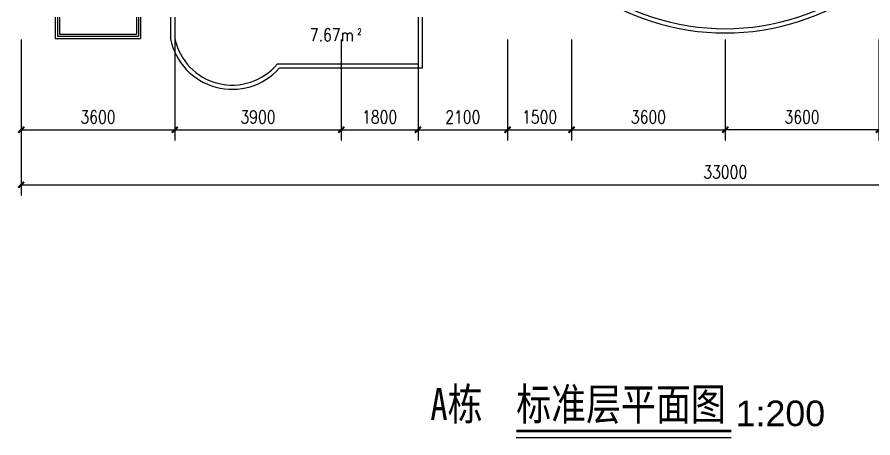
# Model space of a CAD drawing. Header units: millimetres. Extents: x 1363 to 57604, y 556 to 33802.
# Drawn here: x 9152 to 29207, y 5867 to 15732 of the extents above; entities that cross this region are included whole.
import ezdxf
from ezdxf.enums import TextEntityAlignment as Align

# ---------------------------------------------------------------- set-up
doc = ezdxf.new("R2010")
doc.units = ezdxf.units.MM
for name, color, linetype in [('PUB_DIM', 3, 'Continuous'), ('PUB_TEXT', 7, 'Continuous'), ('PUB_WINDW', 7, 'Continuous'), ('W', 3, 'Continuous'), ('WINDOW', 2, 'Continuous')]:
    doc.layers.add(name, color=color, linetype=linetype)
doc.styles.add('DIM_FONT', font='SIMPLEX', dxfattribs={"width": 0.8})
doc.styles.get("Standard").update_dxf_attribs({"font": 'arial.ttf'})
doc.styles.add('Z2', font='SimSun.ttf', dxfattribs={"width": 0.8})
doc.dimstyles.new('DIMN', dxfattribs={"dimtxt": 300, "dimasz": 1, "dimexe": 250, "dimexo": 300, "dimgap": 0.09, "dimtad": 1, "dimdec": 0, "dimzin": 0, "dimdsep": 46, "dimtxsty": 'DIM_FONT', "dimblk": '_DIMX', "dimcen": 0.09, "dimclrt": 7, "dimadec": 0, "dimazin": 0, "dimtfac": 1, "dimtdec": 0, "dimtix": 1, "dimtmove": 2, "dimatfit": 3, "dimldrblk": '_DIMX', "dimfxl": 1, "dimtolj": 1, "dimtzin": 0, "dimarcsym": 0})

# ---------------------------------------------------------------- blocks, each defined once
blk = doc.blocks.new('_DIMX')
at = {"const_width": 50}
blk.add_lwpolyline([(-70, -70), (70, 70)], dxfattribs=at)
blk = doc.blocks.new('*D49')
at = {"color": 0, "linetype": 'ByBlock', "transparency": 16777216}
for p, q in [((-115261, -8975), (-115261, -12215)), ((-82261, -8975), (-82261, -12215)), ((-115260, -11965), (-82262, -11965))]:
    blk.add_line(p, q, dxfattribs=at)
at = {"layer": 'DEFPOINTS', "color": 0, "linetype": 'ByBlock', "transparency": 16777216}
for p in [(-115261, -8675), (-82261, -8675), (-82261, -11965)]:
    blk.add_point(p, dxfattribs=at)
at = {"color": 0, "linetype": 'ByBlock', "transparency": 16777216, "rotation": 180}
blk.add_blockref('_DIMX', (-115261, -11965), dxfattribs=at)
at = {"color": 0, "linetype": 'ByBlock', "transparency": 16777216}
blk.add_blockref('_DIMX', (-82261, -11965), dxfattribs=at)
at = {"color": 7, "linetype": 'ByBlock', "transparency": 16777216, "insert": (-98761, -11665), "char_height": 300, "attachment_point": 5, "style": 'DIM_FONT'}
blk.add_mtext('\\A1;33000', dxfattribs=at)
blk = doc.blocks.new('*D28')
at = {"color": 0, "linetype": 'ByBlock', "transparency": 16777216}
for p, q in [((13872, -5167), (13872, -7535)), ((17472, -5167), (17472, -7535)), ((13873, -7285), (17471, -7285))]:
    blk.add_line(p, q, dxfattribs=at)
at = {"layer": 'DEFPOINTS', "color": 0, "linetype": 'ByBlock', "transparency": 16777216}
for p in [(13872, -4867), (17472, -4867), (17472, -7285)]:
    blk.add_point(p, dxfattribs=at)
at = {"color": 0, "linetype": 'ByBlock', "transparency": 16777216, "rotation": 180}
blk.add_blockref('_DIMX', (13872, -7285), dxfattribs=at)
at = {"color": 0, "linetype": 'ByBlock', "transparency": 16777216}
blk.add_blockref('_DIMX', (17472, -7285), dxfattribs=at)
at = {"color": 7, "linetype": 'ByBlock', "transparency": 16777216, "insert": (15672, -6985), "char_height": 300, "attachment_point": 5, "style": 'DIM_FONT'}
blk.add_mtext('\\A1;3600', dxfattribs=at)
blk = doc.blocks.new('*D31')
at = {"color": 0, "linetype": 'ByBlock', "transparency": 16777216}
for p, q in [((-103861, -5167), (-103861, -7535)), ((-102361, -5167), (-102361, -7535)), ((-103860, -7285), (-102362, -7285))]:
    blk.add_line(p, q, dxfattribs=at)
at = {"layer": 'DEFPOINTS', "color": 0, "linetype": 'ByBlock', "transparency": 16777216}
for p in [(-103861, -4867), (-102361, -4867), (-102361, -7285)]:
    blk.add_point(p, dxfattribs=at)
at = {"color": 0, "linetype": 'ByBlock', "transparency": 16777216, "rotation": 180}
blk.add_blockref('_DIMX', (-103861, -7285), dxfattribs=at)
at = {"color": 0, "linetype": 'ByBlock', "transparency": 16777216}
blk.add_blockref('_DIMX', (-102361, -7285), dxfattribs=at)
at = {"color": 7, "linetype": 'ByBlock', "transparency": 16777216, "insert": (-103111, -6985), "char_height": 300, "attachment_point": 5, "style": 'DIM_FONT'}
blk.add_mtext('\\A1;1500', dxfattribs=at)
blk = doc.blocks.new('*D30')
at = {"color": 0, "linetype": 'ByBlock', "transparency": 16777216}
for p, q in [((-105961, -5167), (-105961, -7535)), ((-103861, -5167), (-103861, -7535)), ((-105960, -7285), (-103862, -7285))]:
    blk.add_line(p, q, dxfattribs=at)
at = {"layer": 'DEFPOINTS', "color": 0, "linetype": 'ByBlock', "transparency": 16777216}
for p in [(-105961, -4867), (-103861, -4867), (-103861, -7285)]:
    blk.add_point(p, dxfattribs=at)
at = {"color": 0, "linetype": 'ByBlock', "transparency": 16777216, "rotation": 180}
blk.add_blockref('_DIMX', (-105961, -7285), dxfattribs=at)
at = {"color": 0, "linetype": 'ByBlock', "transparency": 16777216}
blk.add_blockref('_DIMX', (-103861, -7285), dxfattribs=at)
at = {"color": 7, "linetype": 'ByBlock', "transparency": 16777216, "insert": (-104911, -6985), "char_height": 300, "attachment_point": 5, "style": 'DIM_FONT'}
blk.add_mtext('\\A1;2100', dxfattribs=at)
blk = doc.blocks.new('*D29')
at = {"color": 0, "linetype": 'ByBlock', "transparency": 16777216}
for p, q in [((-111661, -5167), (-111661, -7535)), ((-107761, -5167), (-107761, -7535)), ((-111660, -7285), (-107762, -7285))]:
    blk.add_line(p, q, dxfattribs=at)
at = {"layer": 'DEFPOINTS', "color": 0, "linetype": 'ByBlock', "transparency": 16777216}
for p in [(-111661, -4867), (-107761, -4867), (-107761, -7285)]:
    blk.add_point(p, dxfattribs=at)
at = {"color": 0, "linetype": 'ByBlock', "transparency": 16777216, "rotation": 180}
blk.add_blockref('_DIMX', (-111661, -7285), dxfattribs=at)
at = {"color": 0, "linetype": 'ByBlock', "transparency": 16777216}
blk.add_blockref('_DIMX', (-107761, -7285), dxfattribs=at)
at = {"color": 7, "linetype": 'ByBlock', "transparency": 16777216, "insert": (-109711, -6985), "char_height": 300, "attachment_point": 5, "style": 'DIM_FONT'}
blk.add_mtext('\\A1;3900', dxfattribs=at)
blk = doc.blocks.new('*D27')
at = {"color": 0, "linetype": 'ByBlock', "transparency": 16777216}
for p, q in [((-115261, -5167), (-115261, -7535)), ((-111661, -5167), (-111661, -7535)), ((-115260, -7285), (-111662, -7285))]:
    blk.add_line(p, q, dxfattribs=at)
at = {"layer": 'DEFPOINTS', "color": 0, "linetype": 'ByBlock', "transparency": 16777216}
for p in [(-115261, -4867), (-111661, -4867), (-111661, -7285)]:
    blk.add_point(p, dxfattribs=at)
at = {"color": 0, "linetype": 'ByBlock', "transparency": 16777216, "rotation": 180}
blk.add_blockref('_DIMX', (-115261, -7285), dxfattribs=at)
at = {"color": 0, "linetype": 'ByBlock', "transparency": 16777216}
blk.add_blockref('_DIMX', (-111661, -7285), dxfattribs=at)
at = {"color": 7, "linetype": 'ByBlock', "transparency": 16777216, "insert": (-113461, -6985), "char_height": 300, "attachment_point": 5, "style": 'DIM_FONT'}
blk.add_mtext('\\A1;3600', dxfattribs=at)
blk = doc.blocks.new('*D26')
at = {"color": 0, "linetype": 'ByBlock', "transparency": 16777216}
for p, q in [((-107761, -5167), (-107761, -7535)), ((-105961, -5167), (-105961, -7535)), ((-107760, -7285), (-105962, -7285))]:
    blk.add_line(p, q, dxfattribs=at)
at = {"layer": 'DEFPOINTS', "color": 0, "linetype": 'ByBlock', "transparency": 16777216}
for p in [(-107761, -4867), (-105961, -4867), (-105961, -7285)]:
    blk.add_point(p, dxfattribs=at)
at = {"color": 0, "linetype": 'ByBlock', "transparency": 16777216, "rotation": 180}
blk.add_blockref('_DIMX', (-107761, -7285), dxfattribs=at)
at = {"color": 0, "linetype": 'ByBlock', "transparency": 16777216}
blk.add_blockref('_DIMX', (-105961, -7285), dxfattribs=at)
at = {"color": 7, "linetype": 'ByBlock', "transparency": 16777216, "insert": (-106861, -6985), "char_height": 300, "attachment_point": 5, "style": 'DIM_FONT'}
blk.add_mtext('\\A1;1800', dxfattribs=at)
blk = doc.blocks.new('*D38')
at = {"color": 0, "linetype": 'ByBlock', "transparency": 16777216}
for p, q in [((-98761, -6307), (-98761, -8675)), ((-95161, -6307), (-95161, -8675)), ((-95162, -8425), (-98760, -8425))]:
    blk.add_line(p, q, dxfattribs=at)
at = {"layer": 'DEFPOINTS', "color": 0, "linetype": 'ByBlock', "transparency": 16777216}
for p in [(-98761, -6007), (-95161, -6007), (-98761, -8425)]:
    blk.add_point(p, dxfattribs=at)
at = {"color": 0, "linetype": 'ByBlock', "transparency": 16777216, "rotation": 180}
blk.add_blockref('_DIMX', (-98761, -8425), dxfattribs=at)
at = {"color": 0, "linetype": 'ByBlock', "transparency": 16777216}
blk.add_blockref('_DIMX', (-95161, -8425), dxfattribs=at)
at = {"color": 7, "linetype": 'ByBlock', "transparency": 16777216, "insert": (-96961, -8125), "char_height": 300, "attachment_point": 5, "style": 'DIM_FONT'}
blk.add_mtext('\\A1;3600', dxfattribs=at)
blk = doc.blocks.new('1T4F32深院')
at = {"layer": 'PUB_TEXT'}
blk.add_line((19380.4, -30997.8), (14340.8, -30997.8), dxfattribs=at)
at = {"layer": 'PUB_TEXT', "const_width": 60}
blk.add_lwpolyline([(19380.4, -30838), (14340.8, -30838)], dxfattribs=at)
at = {"layer": 'W'}
for p, q in [((6239.7, -21133.3), (6239.7, -21643.1)), ((6339.7, -21133.3), (6339.7, -21632.9)), ((12039.7, -21133.3), (12039.7, -22233.3)), ((12139.7, -21133.3), (12139.7, -22333.3)), ((12039.7, -22233.3), (8739.7, -22233.3)), ((12139.7, -22333.3), (8785.5, -22333.3))]:
    blk.add_line(p, q, dxfattribs=at)
for centre, radius, start, end in [((19239.7, -15885.6), 5619.7, 234.02396, 305.97604), ((19239.7, -15877.5), 5527.7, 233.71555, 306.28445), ((7685.1, -21352.1), 1474.3, 191.38118, 318.27734), ((7685.1, -21352.1), 1374.3, 191.78938, 320.1195)]:
    blk.add_arc(centre, radius, start, end, dxfattribs=at)
at = {"layer": 'WINDOW'}
for p, q in [((3539.7, -21133.3), (3539.7, -21633.3)), ((3589.7, -21133.3), (3589.7, -21583.3)), ((3639.7, -21133.3), (3639.7, -21533.3)), ((5439.7, -21133.3), (5439.7, -21533.3)), ((5489.7, -21133.3), (5489.7, -21583.3)), ((5539.7, -21133.3), (5539.7, -21633.3)), ((3539.7, -21633.3), (5539.7, -21633.3)), ((3589.7, -21583.3), (5489.7, -21583.3)), ((3639.7, -21533.3), (5439.7, -21533.3))]:
    blk.add_line(p, q, dxfattribs=at)
at = {"layer": 'PUB_TEXT', "style": 'DIM_FONT', "width": 0.8}
blk.add_text('7.67m', height=300, dxfattribs=at).set_placement((10534, -21549.8), align=Align.MIDDLE_RIGHT)
at = {"layer": 'PUB_TEXT', "width": 0.8}
for s, height, style, p in [(' 2', 150, 'DIM_FONT', (10534, -21549.8)), ('A栋', 750, 'Z2', (12327.3, -30581)), ('标准层平面图', 750, 'Z2', (14342.2, -30581))]:
    blk.add_text(s, height=height, dxfattribs=dict(at, style=style)).set_placement(p)
at = {"layer": 'PUB_TEXT'}
blk.add_text('1:200', height=600, dxfattribs=at).set_placement((19483.9, -30723.1))
at = {"layer": 'PUB_DIM'}
for p1, p2, distance, picture, middle, set_off in [((2739.7, -21356.9), (6339.7, -21356.9), -2418, '*D27', (4539.7, -23474.9), (118000.7, -16489.7)), ((6339.7, -21356.9), (10239.7, -21356.9), -2418, '*D29', (8289.7, -23474.9), (118000.7, -16489.7)), ((10239.7, -21356.9), (12039.7, -21356.9), -2418, '*D26', (11139.7, -23474.9), (118000.7, -16489.7)), ((12039.7, -21356.9), (14139.7, -21356.9), -2418, '*D30', (13089.7, -23474.9), (118000.7, -16489.7)), ((14139.7, -21356.9), (15639.7, -21356.9), -2418, '*D31', (14889.7, -23474.9), (118000.7, -16489.7)), ((15639.7, -21356.9), (19239.7, -21356.9), -2418, '*D28', (17439.7, -23474.9), (1768, -16489.7)), ((22839.7, -21356.9), (19239.7, -21356.9), 2418, '*D38', (21039.7, -23474.9), (118000.7, -15350.3)), ((2739.7, -21775.3), (35739.7, -21775.3), -3289.9, '*D49', (19239.7, -24765.2), (118000.7, -13100.7))]:
    dim = blk.add_aligned_dim(p1=p1, p2=p2, distance=distance, dimstyle='DIMN', dxfattribs=at)
    dim.commit()
    dim.dimension.update_dxf_attribs({"geometry": picture, "text_midpoint": middle, "insert": set_off})

msp = doc.modelspace()

# ---------------------------------------------------------------- block references
at = {"layer": 'PUB_WINDW'}
msp.add_blockref('1T4F32深院', (6507, 36865), dxfattribs=at)

doc.saveas('drawing.dxf')
